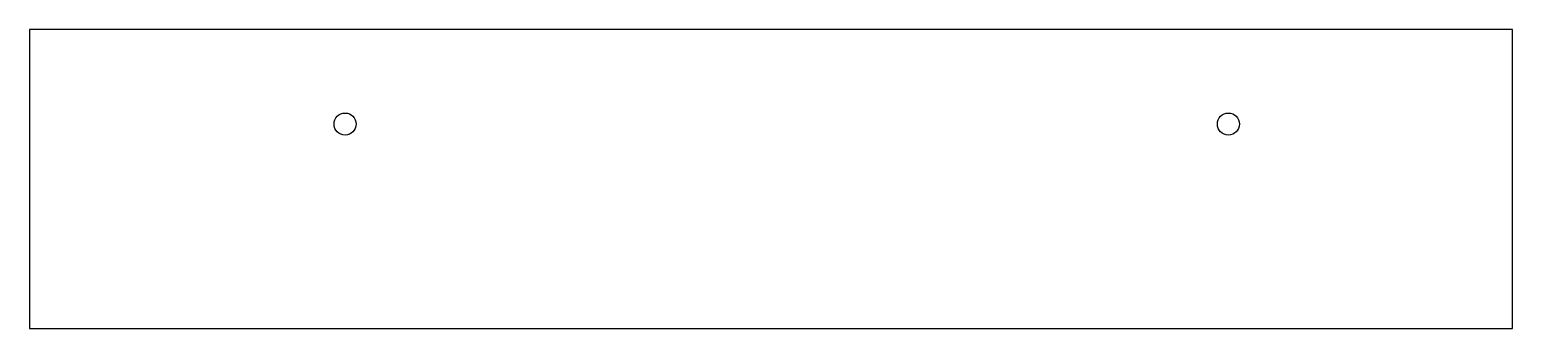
# Model space of a CAD drawing. Header units: millimetres. Extents: x 0 to 235, y 0 to 47.
import ezdxf

# ---------------------------------------------------------------- set-up
doc = ezdxf.new("R2010")
doc.units = ezdxf.units.MM

msp = doc.modelspace()

# ---------------------------------------------------------------- linework, layer by layer
at = {"layer": 'DRILL'}
for centre in [(50, 32.45), (190, 32.45)]:
    msp.add_circle(centre, 1.75, dxfattribs=at)
at = {"layer": 'OUTLINE'}
for p, q in [((235, 47.45), (0, 47.45)), ((0, 47.45), (0, 0)), ((235, 0), (235, 47.45)), ((0, 0), (235, 0))]:
    msp.add_line(p, q, dxfattribs=at)

doc.saveas('drawing.dxf')
